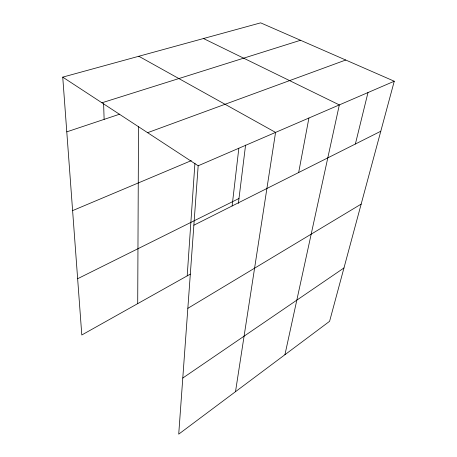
<?xml version="1.0" encoding="UTF-8"?>
<svg xmlns="http://www.w3.org/2000/svg" width="457" height="457" viewBox="0 0 457 457"><rect width="100%" height="100%" fill="white"/><g stroke="black" fill="none" stroke-linecap="round" stroke-linejoin="round"><path stroke-width="0.69" d="M137.711 303.637L138.511 126.355M187.199 275.879L194.928 163.172M62.74 77.13L198.172 165.777L178.721 434.15L329.594 321.311L394.26 81.226L260.661 22.85L62.74 77.13L81.803 334.992L190.272 274.154M232.116 205.976L238.834 148.245M238.377 203.416L245.575 145.092M235.504 391.683L275.565 132.404L138.825 56.262M298.667 172.523L308.915 118.026M284.934 354.712L339.328 104.91L203.479 38.531M355.38 144.018L367.988 92.554M182.789 378.036L343.961 267.962M187.838 308.332L361.161 204.108M193.865 225.198L380.784 131.245M77.644 278.724L238.988 198.481M198.172 165.777L394.26 81.226M72.612 210.614L191.289 160.63M147.617 132.684L345.732 60.021M66.791 131.85L119.671 114.181M101.934 102.785L300.523 40.267M103.619 103.796L104.127 119.374"/></g></svg>
